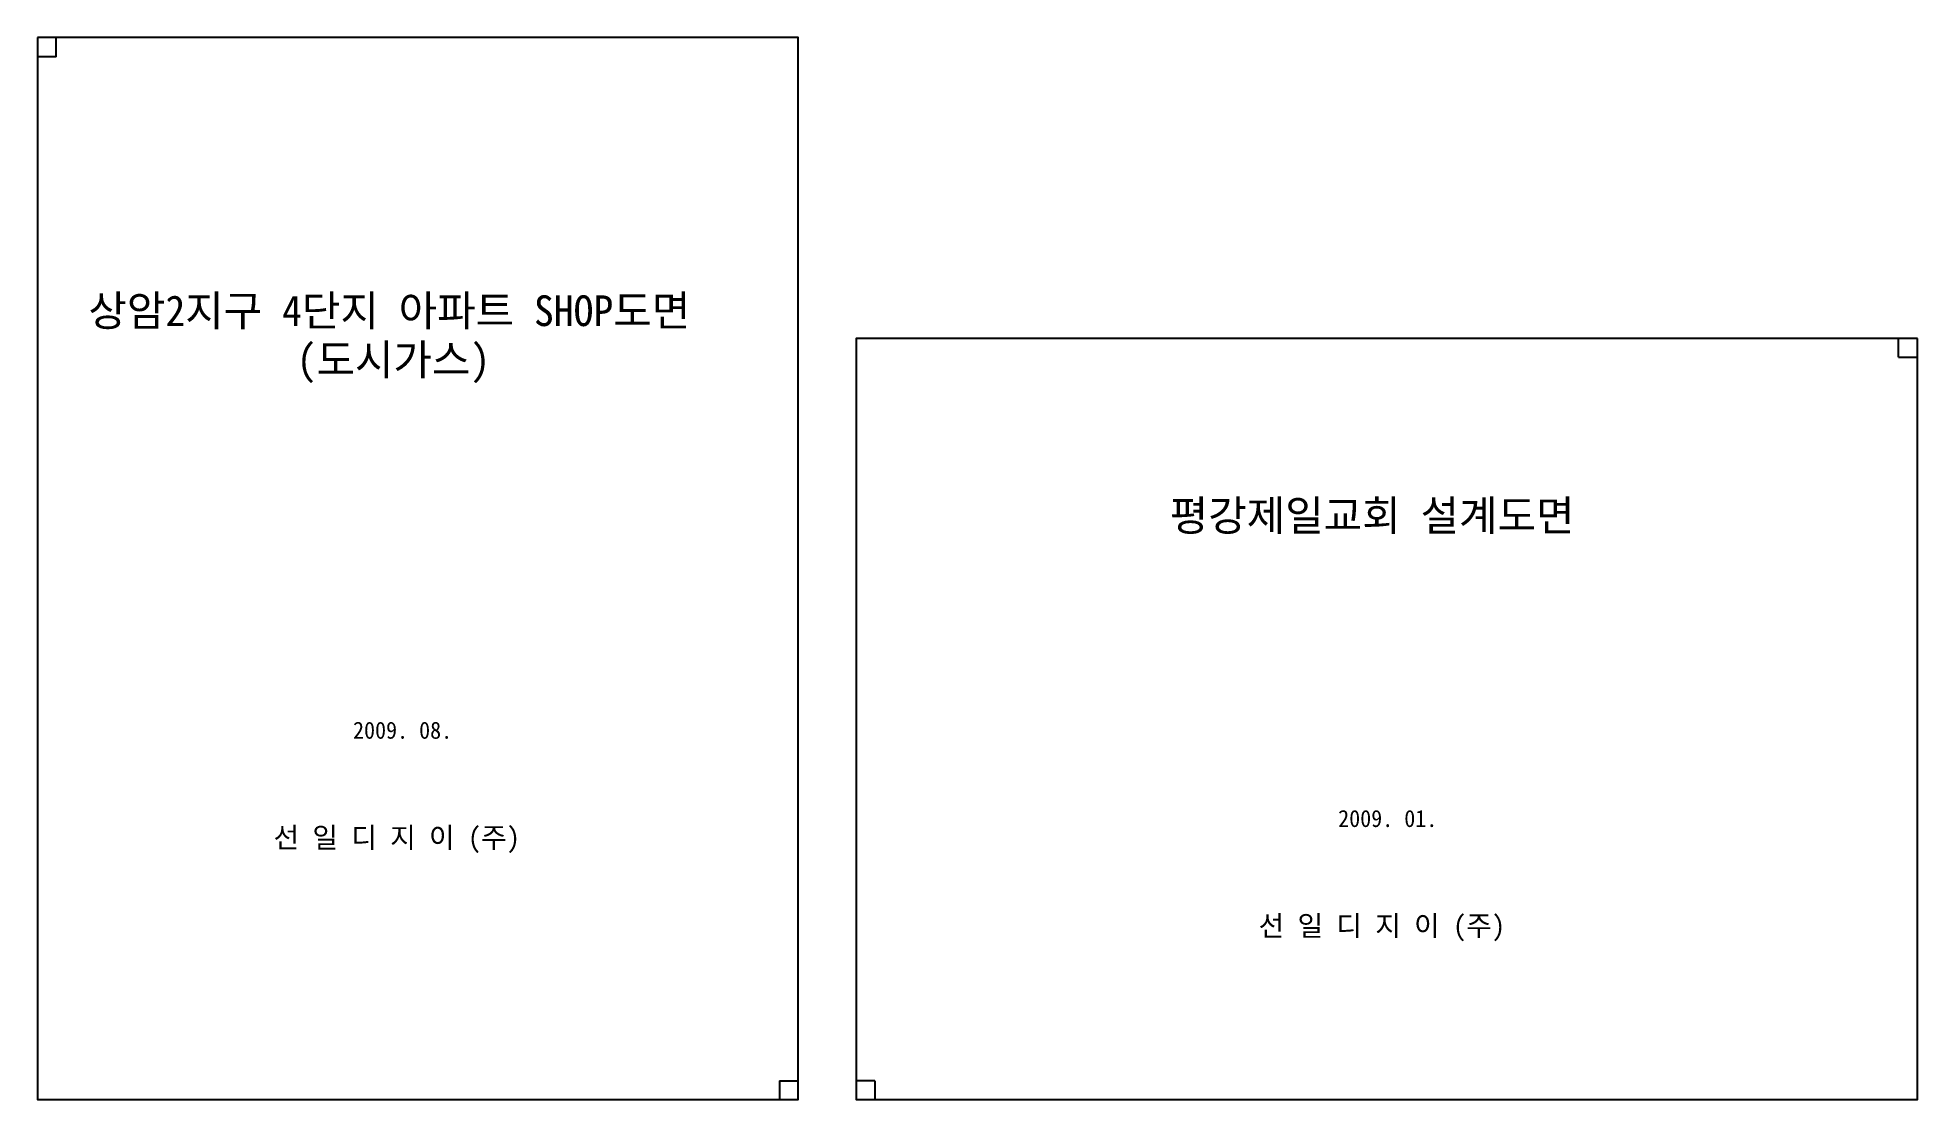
# Model space of a CAD drawing. Header units: millimetres. Extents: x -955510 to -881975, y 191406 to 232922.
import ezdxf

# ---------------------------------------------------------------- set-up
doc = ezdxf.new("R2010")
doc.units = ezdxf.units.MM
doc.layers.add('LAN', color=114, linetype='Continuous')
doc.styles.add('STYLE1', font='GungsuhChe.ttf')

msp = doc.modelspace()

# ---------------------------------------------------------------- linework, layer by layer
for points in [[(-954779, 232176), (-954779, 232907)], [(-954779, 232176), (-955510, 232176)], [(-882721, 220422), (-882721, 221153)], [(-882721, 220422), (-881990, 220422)], [(-926494, 192137), (-926494, 191406)], [(-926494, 192137), (-925762, 192137)], [(-922761, 192137), (-923492, 192137)], [(-922761, 192137), (-922761, 191406)]]:
    msp.add_lwpolyline(points)
at = {"layer": 'LAN'}
for points in [[(-955510, 232922), (-955510, 191406), (-925762, 191406), (-925762, 232922)], [(-881975, 221153), (-923492, 221153), (-923492, 191406), (-881975, 191406)]]:
    msp.add_lwpolyline(points, close=True, dxfattribs=at)

# ---------------------------------------------------------------- texts
at = {"style": 'STYLE1'}
for s, height, p in [('상암2지구 4단지 아파트 SHOP도면', 1200, (-953523, 221644)), ('(도시가스)', 1200, (-945378, 219729)), ('평강제일교회 설계도면', 1200, (-911223, 213637)), ('2009. 08.', 666.7, (-943171, 205507)), ('2009. 01.', 666.7, (-904634, 202056)), ('선 일 디 지 이 (주)', 800, (-946283, 201247)), ('선 일 디 지 이 (주)', 800, (-907747, 197796))]:
    msp.add_text(s, height=height, dxfattribs=at).set_placement(p)

doc.saveas('drawing.dxf')
